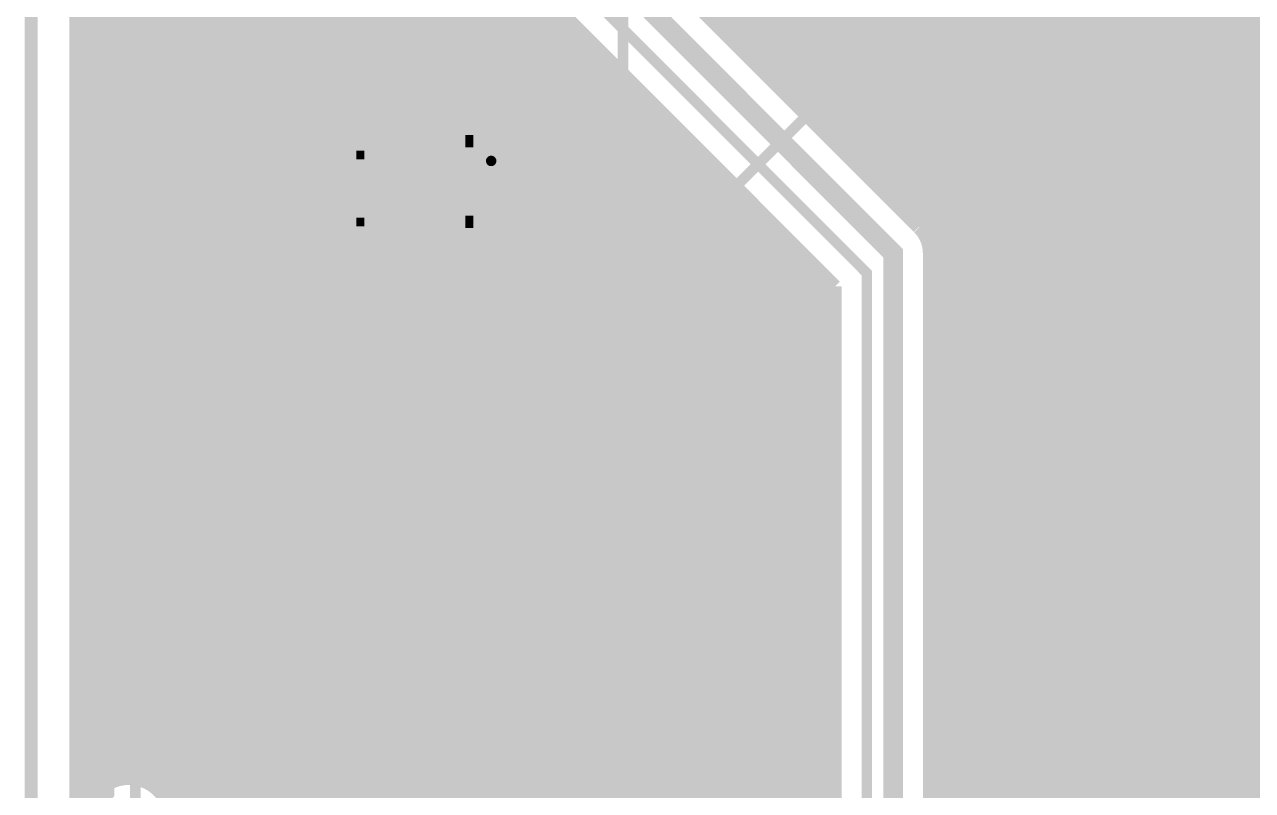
# Model space of a CAD drawing. Extents: x -10 to 131, y -93 to 209.
# Drawn here: x -9.63 to 14.03, y 90.75 to 105.5 of the extents above; entities that cross this region are included whole.
import ezdxf

# ---------------------------------------------------------------- set-up
doc = ezdxf.new("R2010")
doc.units = 0
doc.header["$MEASUREMENT"] = 0
doc.layers.get('0').update_dxf_attribs({"linetype": 'CONTINUOUS'})
for name, color, linetype in [('22-303-0_ASB', 7, 'CONTINUOUS'), ('22-303-0_AST', 7, 'CONTINUOUS'), ('22-303-0_BOT', 2, 'CONTINUOUS'), ('22-303-0_DRD', 6, 'CONTINUOUS'), ('22-303-0_DRL', 1, 'CONTINUOUS'), ('22-303-0_GND', 3, 'CONTINUOUS'), ('22-303-0_IN1', 10, 'CONTINUOUS'), ('22-303-0_SMT', 9, 'CONTINUOUS'), ('22-303-0_SPT', 11, 'CONTINUOUS'), ('22-303-0_SST', 8, 'CONTINUOUS'), ('22-303-0_TOP', 15, 'CONTINUOUS'), ('THRUHOLE_TAP', 2, 'CONTINUOUS')]:
    doc.layers.add(name, color=color, linetype=linetype)

# ---------------------------------------------------------------- blocks, each defined once
blk = doc.blocks.new('ROUND_70')
at = {"const_width": 0.29972}
blk.add_lwpolyline([(-0.14986, 0, 1), (0.14986, 0, 1)], format="xyb", close=True, dxfattribs=at)
blk = doc.blocks.new('ROUND_117')
at = {"const_width": 0.10033}
blk.add_lwpolyline([(-0.050164, 0, 1), (0.050164, 0, 1)], format="xyb", close=True, dxfattribs=at)
blk = doc.blocks.new('ROUND_101')
at = {"const_width": 0.0635}
blk.add_lwpolyline([(-0.03175, 0, 1), (0.03175, 0, 1)], format="xyb", close=True, dxfattribs=at)
blk = doc.blocks.new('RECTANGLE_44')
blk.add_solid([(0.7239, 0.7493), (0.7239, -0.7493), (-0.7239, 0.7493), (-0.7239, -0.7493)])
blk = doc.blocks.new('ROUND_108')
at = {"const_width": 0.10033}
blk.add_lwpolyline([(-0.050164, 0, 1), (0.050164, 0, 1)], format="xyb", close=True, dxfattribs=at)

msp = doc.modelspace()

# ---------------------------------------------------------------- linework, layer by layer
at = {"layer": '22-303-0_ASB', "const_width": 0.254}
msp.add_lwpolyline([(111.00054, 208.99374), (111.00054, 198.99376), (116.0018, 198.99376), (116.0018, 208.99374), (130.50012, 208.99374), (130.50012, -31.00578), (-9.4996, -31.00578), (-9.4996, 208.99374), (111.00054, 208.99374)], dxfattribs=at)
at = {"layer": '22-303-0_AST'}
for points, const_width in [([(111.00054, 208.99374), (111.00054, 198.99376), (116.0018, 198.99376), (116.0018, 208.99374), (130.50012, 208.99374), (130.50012, -31.00578), (-9.4996, -31.00578), (-9.4996, 208.99374), (111.00054, 208.99374)], 0.254), ([(0.635, 100.33), (0.635, 105.41), (-1.905, 105.41), (-1.905, 100.33), (0.635, 100.33)], 0.1524), ([(-0.5461, 104.32796), (-0.5461, 103.97236), (-0.37592, 103.85298), (-0.20828, 103.85298), (-0.0381, 103.97236), (-0.0381, 104.32796), (-1.0541, 104.32796)], 0.1524), ([(-0.5461, 104.03078), (-1.0541, 103.85298)], 0.1524), ([(-1.0541, 103.13416), (-1.0541, 103.37038)], 0.1524), ([(-1.0541, 103.25354), (-0.0381, 103.25354), (-0.20828, 103.37038)], 0.1524), ([(-1.0541, 102.29596), (-1.0541, 102.77094), (-0.37592, 102.29596), (-0.20828, 102.29596), (-0.0381, 102.35438), (-0.0381, 102.70998), (-0.20828, 102.77094)], 0.1524), ([(-1.0541, 101.57714), (-1.0541, 101.81336)], 0.1524), ([(-1.0541, 101.69398), (-0.0381, 101.69398), (-0.20828, 101.81336)], 0.1524)]:
    msp.add_lwpolyline(points, dxfattribs=dict(at, const_width=const_width))
at = {"layer": '22-303-0_BOT'}
for points, const_width in [([(-8.636, 208.28), (-8.636, 90.2462)], 0.254), ([(-8.4074, 208.28), (-8.4074, 90.35034)], 0.254), ([(-8.1788, 208.28), (-8.1788, 90.75166)], 0.254), ([(-7.9502, 208.28), (-7.9502, 90.9066)], 0.254), ([(-7.7216, 208.28), (-7.7216, 90.9701)], 0.254), ([(-7.493, 208.28), (-7.493, 90.96756)], 0.254), ([(-5.207, 208.28), (-5.207, 90.5002)], 0.254), ([(-4.9784, 208.28), (-4.9784, 90.58148)], 0.254), ([(-4.7498, 208.28), (-4.7498, 90.59164)], 0.254), ([(-4.5212, 208.28), (-4.5212, 90.53576)], 0.254), ([(-4.2926, 208.28), (-4.2926, 90.39606)], 0.254), ([(-4.064, 208.28), (-4.064, 90.45956)], 0.254), ([(-3.8354, 208.28), (-3.8354, 90.4621)], 0.254), ([(-3.6068, 208.28), (-3.6068, 90.3986)], 0.254), ([(-3.3782, 208.28), (-3.3782, 90.24366)], 0.254), ([(-3.1496, 208.28), (-3.1496, 89.84234)], 0.254), ([(-2.921, 208.28), (-2.921, 52.48656)], 0.254), ([(-2.6924, 208.28), (-2.6924, 52.4891)], 0.254), ([(-2.4638, 208.28), (-2.4638, 52.4256)], 0.254), ([(-2.2352, 208.28), (-2.2352, 52.27066)], 0.254), ([(-2.0066, 208.28), (-2.0066, 51.86934)], 0.254), ([(-1.778, 208.28), (-1.778, 45.89272)], 0.254), ([(-1.5494, 208.28), (-1.5494, 45.8597)], 0.254), ([(-1.3208, 208.28), (-1.3208, 45.75048)], 0.254), ([(-1.0922, 208.28), (-1.0922, 54.10454)], 0.254), ([(-7.2644, 205.31582), (-7.2644, 90.8939)], 0.254), ([(-5.4356, 205.31582), (-5.4356, 90.32748)], 0.254), ([(-7.0358, 205.00086), (-7.0358, 90.72626)], 0.254), ([(-6.8072, 204.84084), (-6.8072, 89.69248)], 0.254), ([(-5.8928, 204.84084), (-5.8928, 90.28176)], 0.254), ([(-5.6642, 205.00086), (-5.6642, 90.33764)], 0.254), ([(-6.5786, 204.75956), (-6.5786, 89.8017)], 0.254), ([(-6.35, 204.73162), (-6.35, 89.83472)], 0.254), ([(-6.1214, 204.75956), (-6.1214, 90.14206)], 0.254), ([(6.604, 74.168), (6.604, 100.711), (0.254, 107.061), (0.254, 117.983), (3.048, 120.777), (3.048, 187.198), (7.112, 191.262), (84.328, 191.262), (84.709, 190.881), (112.522, 190.881), (112.903, 190.5), (112.903, 157.988), (114.681, 156.21), (114.681, 139.192), (115.189, 138.684), (115.189, 135.509), (114.3, 134.62)], 0.2032), ([(8.509, 131.9784), (8.509, 57.4675)], 0.254), ([(8.7376, 131.9784), (8.7376, 57.4675)], 0.254), ([(8.9662, 131.9784), (8.9662, 57.4675)], 0.254), ([(9.1948, 131.9784), (9.1948, 57.4675)], 0.254), ([(9.4234, 131.9784), (9.4234, 57.4675)], 0.254), ([(13.5001, 131.9784), (13.5001, 122.97664), (9.4996, 122.97664), (9.4996, 58.10758)], 0.254), ([(8.2804, 129.4003), (8.2804, 57.4675)], 0.254), ([(7.8232, 126.70028), (7.8232, 71.02348)], 0.254), ([(8.0518, 126.91872), (8.0518, 70.78472)], 0.254), ([(6.6802, 126.69774), (6.6802, 102.51186)], 0.254), ([(6.9088, 126.5809), (6.9088, 102.28326)], 0.254), ([(7.1374, 126.52756), (7.1374, 102.05466)], 0.254), ([(7.366, 126.52756), (7.366, 101.82606)], 0.254), ([(7.5946, 126.58344), (7.5946, 101.59746)], 0.254), ([(-0.8636, 119.80926), (-0.8636, 54.3687)], 0.254), ([(-0.635, 119.51462), (-0.635, 54.48808)], 0.254), ([(-0.4064, 119.38254), (-0.4064, 54.52872)], 0.254), ([(3.7084, 115.1255), (3.7084, 105.48366)], 0.254), ([(3.937, 115.1255), (3.937, 105.25506)], 0.254), ([(4.1656, 115.1255), (4.1656, 105.02646)], 0.254), ([(4.3942, 115.1255), (4.3942, 104.79786)], 0.254), ([(4.6228, 115.03914), (4.6228, 104.56926)], 0.254), ([(4.8514, 114.81054), (4.8514, 104.34066)], 0.254), ([(5.08, 114.43462), (5.08, 104.11206)], 0.254), ([(6.4516, 114.60226), (6.4516, 102.74046)], 0.254), ([(5.3086, 114.2365), (5.3086, 103.88346)], 0.254), ([(5.9944, 114.17554), (5.9944, 103.19766)], 0.254), ([(6.223, 114.30762), (6.223, 102.96906)], 0.254), ([(5.5372, 114.1476), (5.5372, 103.65486)], 0.254), ([(5.7658, 114.12728), (5.7658, 103.42626)], 0.254), ([(0.889, 107.315), (7.112, 101.092), (7.112, 73.914), (6.477, 73.279), (6.477, 57.277), (6.985, 56.769), (17.145, 56.769), (20.574, 53.34), (20.574, 50.038)], 0.381), ([(1.66878, 107.52074), (7.59968, 101.59238)], 0.254), ([(-0.1778, 106.6292), (-0.1778, 54.50332)], 0.254), ([(-0.1778, 106.6292), (5.9944, 100.457)], 0.254), ([(0.0508, 106.4006), (0.0508, 55.03926)], 0.254), ([(0.2794, 106.172), (0.2794, 55.2069)], 0.254), ([(0.508, 105.9434), (0.508, 55.28056)], 0.254), ([(0.7366, 105.7148), (0.7366, 55.2831)], 0.254), ([(1.016, 105.4354), (-8.636, 105.4354)], 0.254), ([(0.9652, 105.4862), (0.9652, 55.2196)], 0.254), ([(9.4996, 105.4354), (3.75666, 105.4354)], 0.254), ([(1.2446, 105.2068), (-8.636, 105.2068)], 0.254), ([(1.1938, 105.2576), (1.1938, 55.06466)], 0.254), ([(9.4996, 105.2068), (3.98526, 105.2068)], 0.254), ([(1.4732, 104.9782), (-8.636, 104.9782)], 0.254), ([(1.4224, 105.029), (1.4224, 73.31202)], 0.254), ([(9.4996, 104.9782), (4.21386, 104.9782)], 0.254), ([(1.7018, 104.7496), (-8.636, 104.7496)], 0.254), ([(1.651, 104.8004), (1.651, 73.53554)], 0.254), ([(9.4996, 104.7496), (4.44246, 104.7496)], 0.254), ([(1.9304, 104.521), (-8.636, 104.521)], 0.254), ([(1.8796, 104.5718), (1.8796, 73.66254)], 0.254), ([(9.4996, 104.521), (4.67106, 104.521)], 0.254), ([(2.159, 104.2924), (-8.636, 104.2924)], 0.254), ([(2.1082, 104.3432), (2.1082, 73.7235)], 0.254), ([(9.4996, 104.2924), (4.89966, 104.2924)], 0.254), ([(2.3876, 104.0638), (-8.636, 104.0638)], 0.254), ([(2.3368, 104.1146), (2.3368, 73.73366)], 0.254), ([(9.4996, 104.0638), (5.12826, 104.0638)], 0.254), ([(2.6162, 103.8352), (-8.636, 103.8352)], 0.254), ([(2.5654, 103.886), (2.5654, 73.69556)], 0.254), ([(9.4996, 103.8352), (5.35686, 103.8352)], 0.254), ([(2.8448, 103.6066), (-8.636, 103.6066)], 0.254), ([(2.794, 103.6574), (2.794, 73.5965)], 0.254), ([(9.4996, 103.6066), (5.58546, 103.6066)], 0.254), ([(3.0734, 103.378), (-8.636, 103.378)], 0.254), ([(3.0226, 103.4288), (3.0226, 73.42124)], 0.254), ([(9.4996, 103.378), (5.81406, 103.378)], 0.254), ([(3.302, 103.1494), (-8.636, 103.1494)], 0.254), ([(3.2512, 103.2002), (3.2512, 73.07326)], 0.254), ([(9.4996, 103.1494), (6.04266, 103.1494)], 0.254), ([(3.5306, 102.9208), (-8.636, 102.9208)], 0.254), ([(3.4798, 102.9716), (3.4798, 57.17286)], 0.254), ([(9.4996, 102.9208), (6.27126, 102.9208)], 0.254), ([(3.7592, 102.6922), (-8.636, 102.6922)], 0.254), ([(3.7084, 102.743), (3.7084, 57.40146)], 0.254), ([(9.4996, 102.6922), (6.49986, 102.6922)], 0.254), ([(3.9878, 102.4636), (-8.636, 102.4636)], 0.254), ([(3.937, 102.5144), (3.937, 57.63006)], 0.254), ([(9.4996, 102.4636), (6.72846, 102.4636)], 0.254), ([(4.2164, 102.235), (-8.636, 102.235)], 0.254), ([(4.1656, 102.2858), (4.1656, 57.85866)], 0.254), ([(9.4996, 102.235), (6.95706, 102.235)], 0.254), ([(4.445, 102.0064), (-8.636, 102.0064)], 0.254), ([(4.3942, 102.0572), (4.3942, 58.08726)], 0.254), ([(9.4996, 102.0064), (7.18566, 102.0064)], 0.254), ([(4.6736, 101.7778), (-8.636, 101.7778)], 0.254), ([(4.6228, 101.8286), (4.6228, 58.31586)], 0.254), ([(9.4996, 101.7778), (7.41426, 101.7778)], 0.254), ([(4.9022, 101.5492), (-8.636, 101.5492)], 0.254), ([(4.8514, 101.6), (4.8514, 58.54446)], 0.254), ([(9.4996, 101.5492), (7.64032, 101.5492)], 0.254), ([(5.1308, 101.3206), (-8.636, 101.3206)], 0.254), ([(5.08, 101.3714), (5.08, 58.77306)], 0.254), ([(9.4996, 101.3206), (7.7724, 101.3206)], 0.254), ([(5.3594, 101.092), (-8.636, 101.092)], 0.254), ([(5.3086, 101.1428), (5.3086, 59.00166)], 0.254), ([(5.5372, 100.9142), (5.5372, 73.96226)], 0.254), ([(9.4996, 101.092), (7.8105, 101.092)], 0.254), ([(7.8105, 101.092), (7.8105, 73.914)], 0.254), ([(5.588, 100.8634), (-8.636, 100.8634)], 0.254), ([(5.7658, 100.6856), (5.7658, 74.19086)], 0.254), ([(9.4996, 100.8634), (7.8105, 100.8634)], 0.254), ([(5.8166, 100.6348), (-8.636, 100.6348)], 0.254), ([(5.9944, 100.457), (5.9944, 74.41946)], 0.254), ([(9.4996, 100.6348), (7.8105, 100.6348)], 0.254), ([(5.9944, 100.4062), (-8.636, 100.4062)], 0.254), ([(9.4996, 100.4062), (7.8105, 100.4062)], 0.254), ([(5.9944, 100.1776), (-8.636, 100.1776)], 0.254), ([(9.4996, 100.1776), (7.8105, 100.1776)], 0.254), ([(5.9944, 99.949), (-8.636, 99.949)], 0.254), ([(9.4996, 99.949), (7.8105, 99.949)], 0.254), ([(5.9944, 99.7204), (-8.636, 99.7204)], 0.254), ([(5.9944, 99.4918), (-8.636, 99.4918)], 0.254), ([(9.4996, 99.7204), (7.8105, 99.7204)], 0.254), ([(9.4996, 99.4918), (7.8105, 99.4918)], 0.254), ([(5.9944, 99.2632), (-8.636, 99.2632)], 0.254), ([(9.4996, 99.2632), (7.8105, 99.2632)], 0.254), ([(5.9944, 99.0346), (-8.636, 99.0346)], 0.254), ([(9.4996, 99.0346), (7.8105, 99.0346)], 0.254), ([(5.9944, 98.806), (-8.636, 98.806)], 0.254), ([(9.4996, 98.806), (7.8105, 98.806)], 0.254), ([(5.9944, 98.5774), (-8.636, 98.5774)], 0.254), ([(9.4996, 98.5774), (7.8105, 98.5774)], 0.254), ([(5.9944, 98.3488), (-8.636, 98.3488)], 0.254), ([(9.4996, 98.3488), (7.8105, 98.3488)], 0.254), ([(5.9944, 98.1202), (-8.636, 98.1202)], 0.254), ([(9.4996, 98.1202), (7.8105, 98.1202)], 0.254), ([(5.9944, 97.8916), (-8.636, 97.8916)], 0.254), ([(9.4996, 97.8916), (7.8105, 97.8916)], 0.254), ([(5.9944, 97.663), (-8.636, 97.663)], 0.254), ([(9.4996, 97.663), (7.8105, 97.663)], 0.254), ([(5.9944, 97.4344), (-8.636, 97.4344)], 0.254), ([(9.4996, 97.4344), (7.8105, 97.4344)], 0.254), ([(5.9944, 97.2058), (-8.636, 97.2058)], 0.254), ([(9.4996, 97.2058), (7.8105, 97.2058)], 0.254), ([(5.9944, 96.9772), (-8.636, 96.9772)], 0.254), ([(9.4996, 96.9772), (7.8105, 96.9772)], 0.254), ([(5.9944, 96.7486), (-8.636, 96.7486)], 0.254), ([(9.4996, 96.7486), (7.8105, 96.7486)], 0.254), ([(5.9944, 96.52), (-8.636, 96.52)], 0.254), ([(9.4996, 96.52), (7.8105, 96.52)], 0.254), ([(5.9944, 96.2914), (-8.636, 96.2914)], 0.254), ([(9.4996, 96.2914), (7.8105, 96.2914)], 0.254), ([(5.9944, 96.0628), (-8.636, 96.0628)], 0.254), ([(9.4996, 96.0628), (7.8105, 96.0628)], 0.254), ([(5.9944, 95.8342), (-8.636, 95.8342)], 0.254), ([(9.4996, 95.8342), (7.8105, 95.8342)], 0.254), ([(5.9944, 95.6056), (-8.636, 95.6056)], 0.254), ([(9.4996, 95.6056), (7.8105, 95.6056)], 0.254), ([(5.9944, 95.377), (-8.636, 95.377)], 0.254), ([(9.4996, 95.377), (7.8105, 95.377)], 0.254), ([(5.9944, 95.1484), (-8.636, 95.1484)], 0.254), ([(9.4996, 95.1484), (7.8105, 95.1484)], 0.254), ([(5.9944, 94.9198), (-8.636, 94.9198)], 0.254), ([(9.4996, 94.9198), (7.8105, 94.9198)], 0.254), ([(5.9944, 94.6912), (-8.636, 94.6912)], 0.254), ([(9.4996, 94.6912), (7.8105, 94.6912)], 0.254), ([(5.9944, 94.4626), (-8.636, 94.4626)], 0.254), ([(9.4996, 94.4626), (7.8105, 94.4626)], 0.254), ([(5.9944, 94.234), (-8.636, 94.234)], 0.254), ([(9.4996, 94.234), (7.8105, 94.234)], 0.254), ([(5.9944, 94.0054), (-8.636, 94.0054)], 0.254), ([(9.4996, 94.0054), (7.8105, 94.0054)], 0.254), ([(5.9944, 93.7768), (-8.636, 93.7768)], 0.254), ([(9.4996, 93.7768), (7.8105, 93.7768)], 0.254), ([(5.9944, 93.5482), (-8.636, 93.5482)], 0.254), ([(9.4996, 93.5482), (7.8105, 93.5482)], 0.254), ([(5.9944, 93.3196), (-8.636, 93.3196)], 0.254), ([(9.4996, 93.3196), (7.8105, 93.3196)], 0.254), ([(5.9944, 93.091), (-8.636, 93.091)], 0.254), ([(9.4996, 93.091), (7.8105, 93.091)], 0.254), ([(5.9944, 92.8624), (-8.636, 92.8624)], 0.254), ([(5.9944, 92.6338), (-8.636, 92.6338)], 0.254), ([(9.4996, 92.8624), (7.8105, 92.8624)], 0.254), ([(9.4996, 92.6338), (7.8105, 92.6338)], 0.254), ([(5.9944, 92.4052), (-8.636, 92.4052)], 0.254), ([(9.4996, 92.4052), (7.8105, 92.4052)], 0.254), ([(5.9944, 92.1766), (-8.636, 92.1766)], 0.254), ([(9.4996, 92.1766), (7.8105, 92.1766)], 0.254), ([(5.9944, 91.948), (-8.636, 91.948)], 0.254), ([(9.4996, 91.948), (7.8105, 91.948)], 0.254), ([(5.9944, 91.7194), (-8.636, 91.7194)], 0.254), ([(9.4996, 91.7194), (7.8105, 91.7194)], 0.254), ([(5.9944, 91.4908), (-8.636, 91.4908)], 0.254), ([(9.4996, 91.4908), (7.8105, 91.4908)], 0.254), ([(5.9944, 91.2622), (-8.636, 91.2622)], 0.254), ([(9.4996, 91.2622), (7.8105, 91.2622)], 0.254), ([(5.9944, 91.0336), (-8.636, 91.0336)], 0.254), ([(9.4996, 91.0336), (7.8105, 91.0336)], 0.254), ([(-8.11784, 90.805), (-8.636, 90.805)], 0.254), ([(5.9944, 90.805), (-7.11962, 90.805)], 0.254), ([(9.4996, 90.805), (7.8105, 90.805)], 0.254)]:
    msp.add_lwpolyline(points, dxfattribs=dict(at, const_width=const_width))
at = {"layer": '22-303-0_BOT', "const_width": 0.254}
for points in [[(7.8105, 101.092, 0.1989124), (7.60591, 101.58591)], [(7.8105, 101.092, 0.1989124), (7.60591, 101.58591)], [(-7.62, 90.97772, 0.3578586), (-8.41248, 90.32748)], [(-6.81228, 90.17, 0.4142136), (-7.62, 90.97772)]]:
    msp.add_lwpolyline(points, format="xyb", dxfattribs=at)
at = {"layer": '22-303-0_DRD', "const_width": 0.254}
for points in [[(111.00054, 208.99374), (111.00054, 198.99376), (116.0018, 198.99376), (116.0018, 208.99374), (130.50012, 208.99374), (130.50012, -31.00578), (-9.4996, -31.00578), (-9.4996, 208.99374), (111.00054, 208.99374)], [(-1.27, 102.616), (-0.635, 103.251)], [(-1.27, 102.616), (-0.635, 103.251)], [(-1.27, 103.124), (-1.27, 102.616)], [(-0.635, 102.489), (-1.27, 103.124)], [(-1.27, 103.124), (-1.27, 102.616)], [(-0.635, 102.489), (-1.27, 103.124)], [(-0.635, 103.251), (0, 102.616)], [(-0.635, 103.251), (0, 102.616)], [(0, 103.124), (-0.635, 102.489)], [(0, 103.124), (-0.635, 102.489)], [(0, 102.616), (0, 103.124)], [(0, 102.616), (0, 103.124)]]:
    msp.add_lwpolyline(points, dxfattribs=at)
at = {"layer": '22-303-0_DRL', "const_width": 0.254}
for points in [[(111.00054, 208.99374), (111.00054, 198.99376), (116.0018, 198.99376), (116.0018, 208.99374), (130.50012, 208.99374), (130.50012, -31.00578), (-9.4996, -31.00578), (-9.4996, 208.99374), (111.00054, 208.99374)], [(93.45422, 17.63014), (76.454, 17.63014), (76.454, 58.10758), (9.4996, 58.10758), (9.4996, 122.97664), (13.5001, 122.97664), (13.5001, 131.9784), (5.25018, 131.9784), (5.25018, 155.55976), (9.4996, 155.55976), (9.4996, 189.7761), (111.50092, 189.7761), (111.50092, 159.77616), (106.36504, 159.77616), (106.36504, 90.10904), (82.63636, 90.10904), (82.63636, 115.10772), (72.03948, 115.10772), (72.03948, 80.10906), (111.50092, 80.10906), (111.50092, 58.10758), (93.45422, 58.10758), (93.45422, 17.63014)]]:
    msp.add_lwpolyline(points, dxfattribs=at)
at = {"layer": '22-303-0_GND'}
for points, const_width in [([(111.00054, 208.99374), (111.00054, 198.99376), (116.0018, 198.99376), (116.0018, 208.99374), (130.50012, 208.99374), (130.50012, -31.00578), (-9.4996, -31.00578), (-9.4996, 208.99374), (111.00054, 208.99374)], 0.254), ([(72.03948, 105.89514), (9.4996, 105.89514)], 1.27), ([(72.03948, 105.26014), (9.4996, 105.26014)], 1.27), ([(72.03948, 104.62514), (9.4996, 104.62514)], 1.27), ([(72.03948, 103.99014), (9.4996, 103.99014)], 1.27), ([(72.03948, 103.35514), (9.4996, 103.35514)], 1.27), ([(72.03948, 102.72014), (9.4996, 102.72014)], 1.27), ([(72.03948, 102.08514), (9.4996, 102.08514)], 1.27), ([(72.03948, 101.45014), (9.4996, 101.45014)], 1.27), ([(72.03948, 100.81514), (9.4996, 100.81514)], 1.27), ([(72.03948, 100.18014), (9.4996, 100.18014)], 1.27), ([(72.03948, 99.54514), (9.4996, 99.54514)], 1.27), ([(72.03948, 98.91014), (9.4996, 98.91014)], 1.27), ([(72.03948, 98.27514), (9.4996, 98.27514)], 1.27), ([(72.03948, 97.64014), (9.4996, 97.64014)], 1.27), ([(72.03948, 97.00514), (9.4996, 97.00514)], 1.27), ([(72.03948, 96.37014), (9.4996, 96.37014)], 1.27), ([(72.03948, 95.73514), (9.4996, 95.73514)], 1.27), ([(72.03948, 95.10014), (9.4996, 95.10014)], 1.27), ([(72.03948, 94.46514), (9.4996, 94.46514)], 1.27), ([(72.03948, 93.83014), (9.4996, 93.83014)], 1.27), ([(72.03948, 93.19514), (9.4996, 93.19514)], 1.27), ([(72.03948, 92.56014), (9.4996, 92.56014)], 1.27), ([(72.03948, 91.92514), (9.4996, 91.92514)], 1.27), ([(72.03948, 91.29014), (9.4996, 91.29014)], 1.27), ([(72.03948, 90.65514), (9.4996, 90.65514)], 1.27)]:
    msp.add_lwpolyline(points, dxfattribs=dict(at, const_width=const_width))
at = {"layer": '22-303-0_SST', "const_width": 0.1524}
for points in [[(0.635, 100.33), (-1.905, 100.33), (-1.905, 105.41), (0.635, 105.41), (0.635, 100.33)], [(-2.73304, 103.83774), (-2.73304, 103.58374), (-2.59334, 103.49738), (-2.4511, 103.49738), (-2.3114, 103.58374), (-2.3114, 103.83774), (-3.15722, 103.83774)], [(-2.73304, 103.62438), (-3.15722, 103.49738)], [(-3.15722, 102.89794), (-3.15722, 103.06558)], [(-3.15722, 102.98176), (-2.3114, 102.98176), (-2.4511, 103.06558)], [(-3.15722, 102.21214), (-3.15722, 102.54996), (-2.59334, 102.21214), (-2.4511, 102.21214), (-2.3114, 102.25532), (-2.3114, 102.50932), (-2.4511, 102.54996)], [(-3.15722, 101.61016), (-3.15722, 101.78034)], [(-3.15722, 101.69652), (-2.3114, 101.69652), (-2.4511, 101.78034)]]:
    msp.add_lwpolyline(points, dxfattribs=at)
at = {"layer": '22-303-0_TOP'}
for points, const_width in [([(-8.255, 89.535), (-8.255, 90.424), (-8.001, 90.678), (-8.001, 190.627), (9.144, 207.772), (19.939, 207.772), (22.606, 205.105), (68.707, 205.105), (75.7682, 198.0438), (83.185, 198.0438)], 0.2032), ([(83.058, 194.31), (78.867, 194.31), (68.58, 204.597), (22.479, 204.597), (19.812, 207.264), (9.271, 207.264), (-7.493, 190.5), (-7.493, 90.297), (-7.62, 90.17)], 0.2032), ([(95.885, 193.5988), (95.885, 192.532), (94.234, 190.881), (87.757, 190.881), (86.233, 192.405), (80.01, 192.405), (68.326, 204.089), (22.352, 204.089), (19.685, 206.756), (9.398, 206.756), (-6.985, 190.373), (-6.985, 82.169), (-7.239, 81.915)], 0.2032), ([(24.765, 200.7362), (24.765, 201.041), (19.558, 206.248), (9.525, 206.248), (-6.477, 190.246), (-6.477, 89.154), (-6.35, 89.027)], 0.2032), ([(30.353, 194.31), (30.353, 192.278), (28.956, 190.881), (6.858, 190.881), (-5.969, 178.054), (-5.969, 89.916), (-5.588, 89.535)], 0.2032), ([(-3.937, 89.662), (-3.937, 94.361), (7.874, 106.172), (7.874, 111.633), (7.62, 111.887), (6.096, 111.887), (4.318, 113.665)], 0.2032), ([(-0.635, 109.8423), (-2.159, 109.8423), (-2.159, 109.22), (-2.159, 104.8893), (-1.397, 104.1273), (-0.635, 104.1273)], 0.381), ([(-4.826, 89.789), (-4.826, 94.107), (1.905, 100.838), (1.905, 109.1438)], 0.2032), ([(-0.635, 102.87), (-0.635, 101.6127)], 0.381), ([(-0.635, 102.87), (-0.635, 101.6127)], 0.381)]:
    msp.add_lwpolyline(points, dxfattribs=dict(at, const_width=const_width))

# ---------------------------------------------------------------- block references
at = {"layer": '22-303-0_BOT'}
msp.add_blockref('ROUND_70', (-0.635, 102.87), dxfattribs=at)
at = {"layer": '22-303-0_DRL'}
msp.add_blockref('ROUND_117', (-0.635, 102.87), dxfattribs=at)
at = {"layer": '22-303-0_GND'}
msp.add_blockref('ROUND_101', (-0.635, 102.87), dxfattribs=at)
at = {"layer": '22-303-0_IN1'}
msp.add_blockref('ROUND_70', (-0.635, 102.87), dxfattribs=at)
at = {"layer": '22-303-0_SMT'}
for p in [(-0.635, 104.1273), (-0.635, 101.6127)]:
    msp.add_blockref('RECTANGLE_44', p, dxfattribs=at)
at = {"layer": '22-303-0_SPT'}
for p in [(-0.635, 104.1273), (-0.635, 101.6127)]:
    msp.add_blockref('RECTANGLE_44', p, dxfattribs=at)
at = {"layer": '22-303-0_TOP'}
for name, p in [('RECTANGLE_44', (-0.635, 104.1273)), ('ROUND_70', (-0.635, 102.87)), ('RECTANGLE_44', (-0.635, 101.6127))]:
    msp.add_blockref(name, p, dxfattribs=at)
at = {"layer": 'THRUHOLE_TAP'}
msp.add_blockref('ROUND_108', (-0.635, 102.87), dxfattribs=at)

doc.saveas('drawing.dxf')
